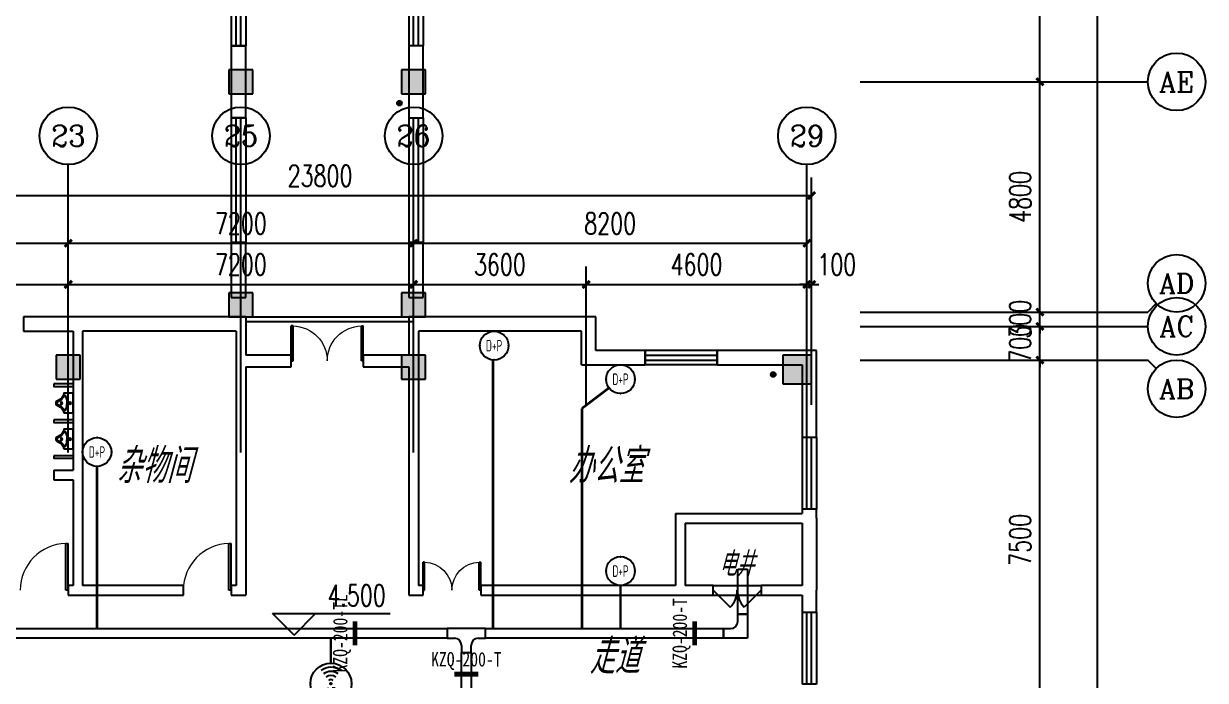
# Model space of a CAD drawing. Extents: x 1333527 to 1855755, y 1020844 to 1581249.
# Drawn here: x 1454144 to 1478783, y 1096297 to 1109991 of the extents above; entities that cross this region are included whole.
import ezdxf
from ezdxf.enums import TextEntityAlignment as Align

# ---------------------------------------------------------------- set-up
doc = ezdxf.new("R2010")
doc.units = 0
doc.header["$LTSCALE"] = 1000
doc.header["$PDSIZE"] = 5
doc.layers.add('1-建筑底图', color=8, linetype='Continuous', plot=False)
for name, color, linetype in [('AXIS_TEXT', 7, 'Continuous'), ('CABLETRAY_PDS', 4, 'Continuous'), ('EQUIP-通讯', 3, 'Continuous'), ('WIRE-综合布线', 5, 'Continuous'), ('厨卫', 252, 'Continuous'), ('建筑-柱子', 9, 'Continuous'), ('建筑-柱子-填充', 8, 'Continuous'), ('抗震支吊架', 2, 'Continuous'), ('排水', 153, 'Continuous')]:
    doc.layers.add(name, color=color, linetype=linetype)
doc.styles.add('_TCH_AXIS', font='COMPLEX', dxfattribs={"bigfont": 'GBCBIG'})
doc.styles.add('_TCH_DIM', font='SIMPLEX', dxfattribs={"bigfont": 'GBCBIG'})
doc.styles.add('_TCH_DIM_T3', font='SIMPLEX', dxfattribs={"width": 0.705882, "bigfont": 'GBCBIG'})
doc.styles.add('_TEL_ATTDEF', font='gbenor', dxfattribs={"bigfont": 'gbcbig'})
doc.styles.add('_TEL_DIM', font='SIMPLEX', dxfattribs={"width": 0.8, "height": 3.5, "bigfont": 'HZTXT'})
doc.styles.add('COMPLEX', font='COMPLEX')
doc.styles.add('kzcad', font='', dxfattribs={"width": 0.8})
doc.styles.get("Standard").update_dxf_attribs({"font": 'gbeitc.shx', "bigfont": 'gbcbig.shx'})
doc.styles.get('kzcad').set_extended_font_data('SimSun')
doc.linetypes.add('JIEDI', pattern='A,1.25,-0.25,0.25,-0.25,0.625,["/",Standard,S=0.6,R=0,X=0,Y=-0.3],0.625,-0.25,0.25,-0.25', length=4)
doc.dimstyles.new('_TCH_ARCH&&150', dxfattribs={"dimtxt": 446.25, "dimasz": 150, "dimexe": 375, "dimexo": 450, "dimgap": 189.375, "dimtad": 1, "dimdec": 0, "dimzin": 0, "dimdsep": 46, "dimtxsty": '_TCH_DIM_T3', "dimblk": 'ARCHTICK', "dimcen": 0.09, "dimclrt": 7, "dimazin": 2, "dimtfac": 1, "dimtdec": 0, "dimtix": 1, "dimtmove": 2, "dimatfit": 3, "dimfxl": 1, "dimtolj": 1, "dimtzin": 0, "dimarcsym": 0})

# ---------------------------------------------------------------- blocks, each defined once
blk = doc.blocks.new('$equip_U$00000080(win7-PC-hzk)')
blk.add_circle((0, 0.5), 0.5)
for p in [(0, 0.999), (-0.5, 0.5), (0.5, 0.5)]:
    blk.add_point(p)
at = {"color": 7, "style": '_TEL_DIM', "width": 0.7}
blk.add_attdef('$TEXT$', text='', height=0.4, dxfattribs=at).set_placement((0, 0.5), align=Align.MIDDLE_CENTER)
at = {"color": 7, "style": '_TEL_DIM', "flags": 1}
for tag in ['A', 'REMARK']:
    blk.add_attdef(tag, text='', height=0.00002, dxfattribs=at).set_placement((0, 0), align=Align.MIDDLE_CENTER)
blk = doc.blocks.new('$equip_U$00000091(win7-PC-hzk)')
for radius in [0.714, 0.0272]:
    blk.add_circle((0, 0), radius)
for radius in [0.571, 0.428, 0.285, 0.143]:
    blk.add_arc((0, 0), radius, 53.7049, 126.2951)
for p in [(0, 0.714), (-0.714, 0), (0.714, 0), (0, -0.714)]:
    blk.add_point(p)
at = {"color": 7, "style": '_TEL_DIM', "flags": 1}
for tag in ['A', 'REMARK']:
    blk.add_attdef(tag, text='', height=0.00002, dxfattribs=at).set_placement((0, 0), align=Align.MIDDLE_CENTER)
at = {"color": 7, "style": '_TEL_DIM', "width": 0.7}
blk.add_attdef('$TEXT$', text='', height=0.4, dxfattribs=at).set_placement((0, -0.31), align=Align.MIDDLE_CENTER)
blk = doc.blocks.new('$lvtry$00000222')
at = {"layer": '厨卫', "elevation": 0}
blk.add_lwpolyline([(-205, -191), (-205, 0), (205, 0), (205, -191, 0.268068), (51, -323, -0.317765), (0, -360, -0.317765), (-51, -323, 0.268068)], format="xyb", close=True, dxfattribs=at)
at = {"layer": '厨卫'}
for centre in [(0, -60, 0), (0, -242, 0)]:
    blk.add_circle(centre, 20, dxfattribs=at)
for centre, radius, start, end in [((-152, -175, 0), 10, 114.1084, 248.1394), ((5, -526, 0), 395, 66.6675, 114.1084), ((-243, -401, 0), 233, 19.2639, 68.1394), ((243, -401, 0), 233, 110.4941, 160.7361), ((158, -173, 0), 10, 290.4941, 66.6675), ((0, -316, 0), 24, 199.2639, 269.4998), ((0, -316, 0), 24, 270.5002, 340.7361)]:
    blk.add_arc(centre, radius, start, end, dxfattribs=at)
for p in [(0, -60, 0), (0, -242, 0)]:
    blk.add_point(p, dxfattribs=at)
blk = doc.blocks.new('ng')
at = {"layer": '排水'}
for p, q in [((345991, 781358), (346091, 781358)), ((346041, 781408), (346041, 781308))]:
    blk.add_line(p, q, dxfattribs=at)
blk.add_circle((346041, 781358), 50, dxfattribs=at)
blk = doc.blocks.new('_AXISO')
blk.add_circle((0, 0), 0.5)
at = {"layer": 'AXIS_TEXT', "style": 'COMPLEX', "width": 1.041667}
blk.add_attdef('A', text='', height=0.56, dxfattribs=at).set_placement((-0.25, -0.28), (0.25, -0.28), align=Align.FIT)
blk = doc.blocks.new('A$C4670417C')
at = {"layer": '建筑-柱子-填充'}
for points in [[(98650, 67850), (98150, 67850), (98150, 67350), (98650, 67350)], [(102250, 67850), (101750, 67850), (101750, 67350), (102250, 67350)], [(98650, 63200), (98150, 63200), (98150, 62700), (98650, 62700)], [(102250, 63200), (101750, 63200), (101750, 62700), (102250, 62700)], [(95050, 61900), (94550, 61900), (94550, 61400), (95050, 61400)], [(102250, 61900), (101750, 61900), (101750, 61400), (102250, 61400)], [(110300, 61900), (109700, 61900), (109700, 61300), (110300, 61300)]]:
    blk.add_hatch(color=256, dxfattribs=at).paths.add_polyline_path(points)
at = {"layer": '建筑-柱子'}
for p, q in [((98650, 67850), (98150, 67850)), ((98150, 67850), (98150, 67350)), ((98650, 67350), (98650, 67850)), ((102250, 67850), (101750, 67850)), ((101750, 67850), (101750, 67350)), ((102250, 67350), (102250, 67850)), ((98150, 67350), (98650, 67350)), ((101750, 67350), (102250, 67350)), ((98650, 63200), (98150, 63200)), ((98150, 63200), (98150, 62700)), ((98650, 62700), (98650, 63200)), ((102250, 63200), (101750, 63200)), ((101750, 63200), (101750, 62700)), ((102250, 62700), (102250, 63200)), ((98150, 62700), (98650, 62700)), ((101750, 62700), (102250, 62700)), ((95050, 61900), (94550, 61900)), ((94550, 61900), (94550, 61400)), ((95050, 61400), (95050, 61900)), ((102250, 61900), (101750, 61900)), ((101750, 61900), (101750, 61400)), ((102250, 61400), (102250, 61900)), ((110300, 61900), (109700, 61900)), ((109700, 61900), (109700, 61300)), ((110300, 61300), (110300, 61900)), ((94550, 61400), (95050, 61400)), ((101750, 61400), (102250, 61400)), ((109700, 61300), (110300, 61300))]:
    blk.add_line(p, q, dxfattribs=at)
blk = doc.blocks.new('_ArchTick')
at = {"color": 0, "linetype": 'ByBlock', "const_width": 0.4}
blk.add_lwpolyline([(-0.5, -0.5), (0.5, 0.5)], dxfattribs=at)
blk = doc.blocks.new('*D533')
at = {"layer": '1-建筑底图', "color": 0, "lineweight": -2, "transparency": 16777216}
for p, q in [((87300, 59237), (87300, 61102)), ((111100, 59237), (111100, 61102)), ((87300, 60727), (111100, 60727))]:
    blk.add_line(p, q, dxfattribs=at)
at = {"layer": 'Defpoints', "color": 0}
for p in [(111100, 60727), (87300, 58787), (111100, 58787)]:
    blk.add_point(p, dxfattribs=at)
at = {"layer": '1-建筑底图', "color": 0, "lineweight": -2, "transparency": 16777216, "xscale": 150, "yscale": 150, "zscale": 150, "rotation": 180}
blk.add_blockref('_ArchTick', (87300, 60727), dxfattribs=at)
at = {"layer": '1-建筑底图', "color": 0, "lineweight": -2, "transparency": 16777216, "xscale": 150, "yscale": 150, "zscale": 150}
blk.add_blockref('_ArchTick', (111100, 60727), dxfattribs=at)
at = {"layer": '1-建筑底图', "color": 7, "transparency": 16777216, "insert": (100850, 61140), "char_height": 446.2, "attachment_point": 5, "style": '_TCH_DIM_T3'}
blk.add_mtext('\\A1;23800', dxfattribs=at)
blk = doc.blocks.new('*D534')
at = {"layer": '1-建筑底图', "color": 0, "lineweight": -2, "transparency": 16777216}
for p, q in [((87400, 57222), (87400, 60109)), ((95600, 57222), (95600, 60109)), ((87400, 59734), (95600, 59734))]:
    blk.add_line(p, q, dxfattribs=at)
at = {"layer": 'Defpoints', "color": 0}
for p in [(95600, 59734), (87400, 56772), (95600, 56772)]:
    blk.add_point(p, dxfattribs=at)
at = {"layer": '1-建筑底图', "color": 0, "lineweight": -2, "transparency": 16777216, "xscale": 150, "yscale": 150, "zscale": 150, "rotation": 180}
blk.add_blockref('_ArchTick', (87400, 59734), dxfattribs=at)
at = {"layer": '1-建筑底图', "color": 0, "lineweight": -2, "transparency": 16777216, "xscale": 150, "yscale": 150, "zscale": 150}
blk.add_blockref('_ArchTick', (95600, 59734), dxfattribs=at)
at = {"layer": '1-建筑底图', "color": 7, "transparency": 16777216, "insert": (91500, 60147), "char_height": 446.2, "attachment_point": 5, "style": '_TCH_DIM_T3'}
blk.add_mtext('\\A1;8200', dxfattribs=at)
blk = doc.blocks.new('*D535')
at = {"layer": '1-建筑底图', "color": 0, "lineweight": -2, "transparency": 16777216}
for p, q in [((95600, 57222), (95600, 60109)), ((102800, 57222), (102800, 60109)), ((95600, 59734), (102800, 59734))]:
    blk.add_line(p, q, dxfattribs=at)
at = {"layer": 'Defpoints', "color": 0}
for p in [(102800, 59734), (95600, 56772), (102800, 56772)]:
    blk.add_point(p, dxfattribs=at)
at = {"layer": '1-建筑底图', "color": 0, "lineweight": -2, "transparency": 16777216, "xscale": 150, "yscale": 150, "zscale": 150, "rotation": 180}
blk.add_blockref('_ArchTick', (95600, 59734), dxfattribs=at)
at = {"layer": '1-建筑底图', "color": 0, "lineweight": -2, "transparency": 16777216, "xscale": 150, "yscale": 150, "zscale": 150}
blk.add_blockref('_ArchTick', (102800, 59734), dxfattribs=at)
at = {"layer": '1-建筑底图', "color": 7, "transparency": 16777216, "insert": (99200, 60147), "char_height": 446.2, "attachment_point": 5, "style": '_TCH_DIM_T3'}
blk.add_mtext('\\A1;7200', dxfattribs=at)
blk = doc.blocks.new('*D536')
at = {"layer": '1-建筑底图', "color": 0, "lineweight": -2, "transparency": 16777216}
for p, q in [((102800, 57222), (102800, 60109)), ((111000, 57222), (111000, 60109)), ((102800, 59734), (111000, 59734))]:
    blk.add_line(p, q, dxfattribs=at)
at = {"layer": 'Defpoints', "color": 0}
for p in [(111000, 59734), (102800, 56772), (111000, 56772)]:
    blk.add_point(p, dxfattribs=at)
at = {"layer": '1-建筑底图', "color": 0, "lineweight": -2, "transparency": 16777216, "xscale": 150, "yscale": 150, "zscale": 150, "rotation": 180}
blk.add_blockref('_ArchTick', (102800, 59734), dxfattribs=at)
at = {"layer": '1-建筑底图', "color": 0, "lineweight": -2, "transparency": 16777216, "xscale": 150, "yscale": 150, "zscale": 150}
blk.add_blockref('_ArchTick', (111000, 59734), dxfattribs=at)
at = {"layer": '1-建筑底图', "color": 7, "transparency": 16777216, "insert": (106900, 60147), "char_height": 446.2, "attachment_point": 5, "style": '_TCH_DIM_T3'}
blk.add_mtext('\\A1;8200', dxfattribs=at)
blk = doc.blocks.new('*D539')
at = {"layer": '1-建筑底图', "color": 0, "lineweight": -2, "transparency": 16777216}
for p, q in [((92000, 56364), (92000, 59251)), ((95600, 56364), (95600, 59251)), ((92000, 58876), (95600, 58876))]:
    blk.add_line(p, q, dxfattribs=at)
at = {"layer": 'Defpoints', "color": 0}
for p in [(95600, 58876), (92000, 55914), (95600, 55914)]:
    blk.add_point(p, dxfattribs=at)
at = {"layer": '1-建筑底图', "color": 0, "lineweight": -2, "transparency": 16777216, "xscale": 150, "yscale": 150, "zscale": 150, "rotation": 180}
blk.add_blockref('_ArchTick', (92000, 58876), dxfattribs=at)
at = {"layer": '1-建筑底图', "color": 0, "lineweight": -2, "transparency": 16777216, "xscale": 150, "yscale": 150, "zscale": 150}
blk.add_blockref('_ArchTick', (95600, 58876), dxfattribs=at)
at = {"layer": '1-建筑底图', "color": 7, "transparency": 16777216, "insert": (93800, 59289), "char_height": 446.2, "attachment_point": 5, "style": '_TCH_DIM_T3'}
blk.add_mtext('\\A1;3600', dxfattribs=at)
blk = doc.blocks.new('*D540')
at = {"layer": '1-建筑底图', "color": 0, "lineweight": -2, "transparency": 16777216}
for p, q in [((95600, 56364), (95600, 59251)), ((102800, 56364), (102800, 59251)), ((95600, 58876), (102800, 58876))]:
    blk.add_line(p, q, dxfattribs=at)
at = {"layer": 'Defpoints', "color": 0}
for p in [(102800, 58876), (95600, 55914), (102800, 55914)]:
    blk.add_point(p, dxfattribs=at)
at = {"layer": '1-建筑底图', "color": 0, "lineweight": -2, "transparency": 16777216, "xscale": 150, "yscale": 150, "zscale": 150, "rotation": 180}
blk.add_blockref('_ArchTick', (95600, 58876), dxfattribs=at)
at = {"layer": '1-建筑底图', "color": 0, "lineweight": -2, "transparency": 16777216, "xscale": 150, "yscale": 150, "zscale": 150}
blk.add_blockref('_ArchTick', (102800, 58876), dxfattribs=at)
at = {"layer": '1-建筑底图', "color": 7, "transparency": 16777216, "insert": (99200, 59289), "char_height": 446.2, "attachment_point": 5, "style": '_TCH_DIM_T3'}
blk.add_mtext('\\A1;7200', dxfattribs=at)
blk = doc.blocks.new('*D541')
at = {"layer": '1-建筑底图', "color": 0, "lineweight": -2, "transparency": 16777216}
for p, q in [((102800, 56364), (102800, 59251)), ((106400, 56364), (106400, 59251)), ((102800, 58876), (106400, 58876))]:
    blk.add_line(p, q, dxfattribs=at)
at = {"layer": 'Defpoints', "color": 0}
for p in [(106400, 58876), (102800, 55914), (106400, 55914)]:
    blk.add_point(p, dxfattribs=at)
at = {"layer": '1-建筑底图', "color": 0, "lineweight": -2, "transparency": 16777216, "xscale": 150, "yscale": 150, "zscale": 150, "rotation": 180}
blk.add_blockref('_ArchTick', (102800, 58876), dxfattribs=at)
at = {"layer": '1-建筑底图', "color": 0, "lineweight": -2, "transparency": 16777216, "xscale": 150, "yscale": 150, "zscale": 150}
blk.add_blockref('_ArchTick', (106400, 58876), dxfattribs=at)
at = {"layer": '1-建筑底图', "color": 7, "transparency": 16777216, "insert": (104600, 59289), "char_height": 446.2, "attachment_point": 5, "style": '_TCH_DIM_T3'}
blk.add_mtext('\\A1;3600', dxfattribs=at)
blk = doc.blocks.new('*D542')
at = {"layer": '1-建筑底图', "color": 0, "lineweight": -2, "transparency": 16777216}
for p, q in [((106400, 56364), (106400, 59251)), ((111000, 56364), (111000, 59251)), ((106400, 58876), (111000, 58876))]:
    blk.add_line(p, q, dxfattribs=at)
at = {"layer": 'Defpoints', "color": 0}
for p in [(111000, 58876), (106400, 55914), (111000, 55914)]:
    blk.add_point(p, dxfattribs=at)
at = {"layer": '1-建筑底图', "color": 0, "lineweight": -2, "transparency": 16777216, "xscale": 150, "yscale": 150, "zscale": 150, "rotation": 180}
blk.add_blockref('_ArchTick', (106400, 58876), dxfattribs=at)
at = {"layer": '1-建筑底图', "color": 0, "lineweight": -2, "transparency": 16777216, "xscale": 150, "yscale": 150, "zscale": 150}
blk.add_blockref('_ArchTick', (111000, 58876), dxfattribs=at)
at = {"layer": '1-建筑底图', "color": 7, "transparency": 16777216, "insert": (108700, 59289), "char_height": 446.2, "attachment_point": 5, "style": '_TCH_DIM_T3'}
blk.add_mtext('\\A1;4600', dxfattribs=at)
blk = doc.blocks.new('*D543')
at = {"layer": '1-建筑底图', "color": 0, "lineweight": -2, "transparency": 16777216}
for p, q in [((111000, 56364), (111000, 59251)), ((111100, 56364), (111100, 59251)), ((111000, 58876), (110850, 58876)), ((111000, 58876), (111100, 58876)), ((111100, 58876), (111250, 58876))]:
    blk.add_line(p, q, dxfattribs=at)
at = {"layer": 'Defpoints', "color": 0}
for p in [(111100, 58876), (111000, 55914), (111100, 55914)]:
    blk.add_point(p, dxfattribs=at)
at = {"layer": '1-建筑底图', "color": 0, "lineweight": -2, "transparency": 16777216, "xscale": 150, "yscale": 150, "zscale": 150}
blk.add_blockref('_ArchTick', (111000, 58876), dxfattribs=at)
at = {"layer": '1-建筑底图', "color": 0, "lineweight": -2, "transparency": 16777216, "xscale": 150, "yscale": 150, "zscale": 150, "rotation": 180}
blk.add_blockref('_ArchTick', (111100, 58876), dxfattribs=at)
at = {"layer": '1-建筑底图', "color": 7, "transparency": 16777216, "insert": (111625, 59289), "char_height": 446.2, "attachment_point": 5, "style": '_TCH_DIM_T3'}
blk.add_mtext('\\A1;100', dxfattribs=at)
blk = doc.blocks.new('*D571')
at = {"layer": '1-建筑底图', "color": 0, "lineweight": -2, "transparency": 16777216}
for p, q in [((112560, 85800), (117435, 85800)), ((117060, -4600), (117060, 85800)), ((112560, -4600), (117435, -4600))]:
    blk.add_line(p, q, dxfattribs=at)
at = {"layer": 'Defpoints', "color": 0}
for p in [(112110, 85800), (117060, 85800), (112110, -4600)]:
    blk.add_point(p, dxfattribs=at)
at = {"layer": '1-建筑底图', "color": 0, "lineweight": -2, "transparency": 16777216, "xscale": 150, "yscale": 150, "zscale": 150}
for p, rotation in [((117060, 85800), 90), ((117060, -4600), 270)]:
    blk.add_blockref('_ArchTick', p, dxfattribs=dict(at, rotation=rotation))
at = {"layer": '1-建筑底图', "color": 7, "transparency": 16777216, "insert": (116647, 40600), "char_height": 446.2, "attachment_point": 5, "rotation": 90, "style": '_TCH_DIM_T3'}
blk.add_mtext('\\A1;90400', dxfattribs=at)
blk = doc.blocks.new('*D611')
at = {"layer": '1-建筑底图', "color": 0, "lineweight": -2, "transparency": 16777216}
for p, q in [((112560, 57300), (116235, 57300)), ((115860, 49800), (115860, 57300)), ((112560, 49800), (116235, 49800))]:
    blk.add_line(p, q, dxfattribs=at)
at = {"layer": 'Defpoints', "color": 0}
for p in [(112110, 57300), (115860, 57300), (112110, 49800)]:
    blk.add_point(p, dxfattribs=at)
at = {"layer": '1-建筑底图', "color": 0, "lineweight": -2, "transparency": 16777216, "xscale": 150, "yscale": 150, "zscale": 150}
for p, rotation in [((115860, 57300), 90), ((115860, 49800), 270)]:
    blk.add_blockref('_ArchTick', p, dxfattribs=dict(at, rotation=rotation))
at = {"layer": '1-建筑底图', "color": 7, "transparency": 16777216, "insert": (115447, 53550), "char_height": 446.2, "attachment_point": 5, "rotation": 90, "style": '_TCH_DIM_T3'}
blk.add_mtext('\\A1;7500', dxfattribs=at)
blk = doc.blocks.new('*D612')
at = {"layer": '1-建筑底图', "color": 0, "lineweight": -2, "transparency": 16777216}
for p, q in [((115860, 58000), (115860, 58150)), ((112560, 58000), (116235, 58000)), ((115860, 57300), (115860, 58000)), ((112560, 57300), (116235, 57300)), ((115860, 57300), (115860, 57150))]:
    blk.add_line(p, q, dxfattribs=at)
at = {"layer": 'Defpoints', "color": 0}
for p in [(112110, 58000), (115860, 58000), (112110, 57300)]:
    blk.add_point(p, dxfattribs=at)
at = {"layer": '1-建筑底图', "color": 0, "lineweight": -2, "transparency": 16777216, "xscale": 150, "yscale": 150, "zscale": 150}
for p, rotation in [((115860, 58000), 270), ((115860, 57300), 90)]:
    blk.add_blockref('_ArchTick', p, dxfattribs=dict(at, rotation=rotation))
at = {"layer": '1-建筑底图', "color": 7, "transparency": 16777216, "insert": (115447, 57650), "char_height": 446.2, "attachment_point": 5, "rotation": 90, "style": '_TCH_DIM_T3'}
blk.add_mtext('\\A1;700', dxfattribs=at)
blk = doc.blocks.new('*D613')
at = {"layer": '1-建筑底图', "color": 0, "lineweight": -2, "transparency": 16777216}
for p, q in [((115860, 58300), (115860, 58450)), ((112560, 58300), (116235, 58300)), ((115860, 58000), (115860, 58300)), ((112560, 58000), (116235, 58000)), ((115860, 58000), (115860, 57850))]:
    blk.add_line(p, q, dxfattribs=at)
at = {"layer": 'Defpoints', "color": 0}
for p in [(112110, 58300), (115860, 58300), (112110, 58000)]:
    blk.add_point(p, dxfattribs=at)
at = {"layer": '1-建筑底图', "color": 0, "lineweight": -2, "transparency": 16777216, "xscale": 150, "yscale": 150, "zscale": 150}
for p, rotation in [((115860, 58300), 270), ((115860, 58000), 90)]:
    blk.add_blockref('_ArchTick', p, dxfattribs=dict(at, rotation=rotation))
at = {"layer": '1-建筑底图', "color": 7, "transparency": 16777216, "insert": (115447, 58150), "char_height": 446.2, "attachment_point": 5, "rotation": 90, "style": '_TCH_DIM_T3'}
blk.add_mtext('\\A1;300', dxfattribs=at)
blk = doc.blocks.new('*D614')
at = {"layer": '1-建筑底图', "color": 0, "lineweight": -2, "transparency": 16777216}
for p, q in [((112560, 63100), (116235, 63100)), ((115860, 58300), (115860, 63100)), ((112560, 58300), (116235, 58300))]:
    blk.add_line(p, q, dxfattribs=at)
at = {"layer": 'Defpoints', "color": 0}
for p in [(112110, 63100), (115860, 63100), (112110, 58300)]:
    blk.add_point(p, dxfattribs=at)
at = {"layer": '1-建筑底图', "color": 0, "lineweight": -2, "transparency": 16777216, "xscale": 150, "yscale": 150, "zscale": 150}
for p, rotation in [((115860, 63100), 90), ((115860, 58300), 270)]:
    blk.add_blockref('_ArchTick', p, dxfattribs=dict(at, rotation=rotation))
at = {"layer": '1-建筑底图', "color": 7, "transparency": 16777216, "insert": (115447, 60700), "char_height": 446.2, "attachment_point": 5, "rotation": 90, "style": '_TCH_DIM_T3'}
blk.add_mtext('\\A1;4800', dxfattribs=at)
blk = doc.blocks.new('*D615')
at = {"layer": '1-建筑底图', "color": 0, "lineweight": -2, "transparency": 16777216}
for p, q in [((112560, 68400), (116235, 68400)), ((115860, 63100), (115860, 68400)), ((112560, 63100), (116235, 63100))]:
    blk.add_line(p, q, dxfattribs=at)
at = {"layer": 'Defpoints', "color": 0}
for p in [(112110, 68400), (115860, 68400), (112110, 63100)]:
    blk.add_point(p, dxfattribs=at)
at = {"layer": '1-建筑底图', "color": 0, "lineweight": -2, "transparency": 16777216, "xscale": 150, "yscale": 150, "zscale": 150}
for p, rotation in [((115860, 68400), 90), ((115860, 63100), 270)]:
    blk.add_blockref('_ArchTick', p, dxfattribs=dict(at, rotation=rotation))
at = {"layer": '1-建筑底图', "color": 7, "transparency": 16777216, "insert": (115447, 65750), "char_height": 446.2, "attachment_point": 5, "rotation": 90, "style": '_TCH_DIM_T3'}
blk.add_mtext('\\A1;5300', dxfattribs=at)
blk = doc.blocks.new('$WINLIB2D$00000001')
at = {"color": 0}
for points in [[(-0.5, 0.5), (-0.5, -0.5)], [(-0.5, 0.5), (0.5, 0.5)], [(0.5, -0.5), (0.5, 0.5)], [(0.5, 0.1667), (-0.5, 0.1667)], [(0.5, -0.1667), (-0.5, -0.1667)], [(-0.5, -0.5), (0.5, -0.5)]]:
    blk.add_lwpolyline(points, dxfattribs=at)
blk = doc.blocks.new('$DorLib2D$00000001')
for p, q in [((0.45, 0.975), (0.5, 0.975)), ((0.45, 0), (0.45, 0.975)), ((0.5, 0), (0.5, 0.975)), ((0.5, 0), (0.45, 0))]:
    blk.add_line(p, q)
at = {"lineweight": 13}
blk.add_arc((0.475, 0), 0.975, 91.4693, 180, dxfattribs=at)
blk = doc.blocks.new('$DorLib2D$00000002')
for p, q in [((-0.5, 0), (-0.5, 0.4875)), ((-0.475, 0.4875), (-0.5, 0.4875)), ((-0.475, 0), (-0.475, 0.4875)), ((0.475, 0), (0.475, 0.4875)), ((0.475, 0.4875), (0.5, 0.4875)), ((0.5, 0), (0.5, 0.4875)), ((-0.5, 0), (-0.475, 0)), ((0.5, 0), (0.475, 0))]:
    blk.add_line(p, q)
at = {"lineweight": 13}
for centre, start, end in [((-0.4875, 0), 0, 88.53072), ((0.4875, 0), 91.46928, 180)]:
    blk.add_arc(centre, 0.4875, start, end, dxfattribs=at)
blk = doc.blocks.new('$DorLib2D$00000116')
at = {"color": 0}
for p, q in [((-0.5, 0), (-0.146, 0.354)), ((0.5, 0), (0.146, 0.354))]:
    blk.add_line(p, q, dxfattribs=at)
for centre, start, end in [((-0.5, 0), 0, 45), ((0.5, 0), 135, 180)]:
    blk.add_arc(centre, 0.5, start, end, dxfattribs=at)
blk = doc.blocks.new('1-二层建筑底图')
at = {"layer": '1-建筑底图', "color": 8}
for p, q in [((99300, 63850), (99000, 63850)), ((99000, 63850), (99000, 62350)), ((99300, 62350), (99300, 63850)), ((103000, 63850), (102700, 63850)), ((102700, 63850), (102700, 62350)), ((103000, 62350), (103000, 63850)), ((112109.7, 63100), (118109.7, 63100)), ((99000, 62350), (99300, 62350)), ((102700, 62350), (103000, 62350)), ((95600, 55374.5), (95600, 61374.5)), ((99200, 55374.5), (99200, 61374.5)), ((102800, 55374.5), (102800, 61374.5)), ((111000, 55374.5), (111000, 61374.5)), ((99300, 59750), (99000, 59750)), ((99000, 59750), (99000, 58600)), ((99300, 58600), (99300, 59750)), ((103000, 59750), (102700, 59750)), ((102700, 59750), (102700, 58600)), ((103000, 58600), (103000, 59750)), ((99000, 58600), (99300, 58600)), ((102700, 58600), (103000, 58600)), ((118285.5, 58475.7), (118109.7, 58300)), ((95800, 58200), (94670, 58200)), ((94670, 58200), (94670, 57900)), ((99300, 58200), (95800, 58200)), ((99300, 58200), (102800, 58200)), ((99300, 58200), (99300, 57400)), ((106600, 58200), (102700, 58200)), ((102700, 58200), (102700, 57400)), ((106600, 57500), (106600, 58200)), ((112109.7, 58300), (118109.7, 58300)), ((99300, 58100), (102800, 58100)), ((112109.7, 58000), (118109.7, 58000)), ((94670, 57900), (95700, 57900)), ((95700, 57900), (95700, 55000)), ((99100, 57900), (95900, 57900)), ((95900, 57900), (95900, 54900)), ((99100, 57900), (99100, 57300)), ((106300, 57900), (102900, 57900)), ((102900, 57900), (102900, 57300)), ((106300, 57200), (106300, 57900)), ((107630, 57500), (106600, 57500)), ((107630, 57200), (107630, 57500)), ((111200, 57500), (109130, 57500)), ((109130, 57500), (109130, 57200)), ((111200, 55688.5), (111200, 57500)), ((99100, 57300), (99100, 52600)), ((100249.7, 57400), (99300, 57400)), ((100249.7, 57160), (100249.7, 57400)), ((102700, 57400), (101749.7, 57400)), ((101749.7, 57400), (101749.7, 57160)), ((102900, 57300), (102900, 52600)), ((106300, 57200), (107630, 57200)), ((109130, 57200), (110900, 57200)), ((110900, 57200), (110900, 55688.5)), ((112109.7, 57300), (118109.7, 57300)), ((118285.5, 57124.3), (118109.7, 57300)), ((99300, 57160), (100249.7, 57160)), ((99300, 57160), (99300, 52400)), ((101749.7, 57160), (102700, 57160)), ((102700, 57160), (102700, 52400)), ((95700, 56800), (95300, 56800)), ((95700, 56050), (95300, 56050)), ((110900, 55688.5), (111200, 55688.5)), ((95700, 55300), (95300, 55300)), ((95300, 55000), (95700, 55000)), ((95300, 55000), (95300, 54800)), ((95300, 54800), (95700, 54800)), ((95700, 54800), (95700, 52600)), ((95900, 54900), (95900, 52600)), ((108260, 54100), (108260, 52600)), ((108260, 54100), (110900, 54100)), ((111200, 54188.5), (110900, 54188.5)), ((110900, 54188.5), (110900, 54100)), ((111200, 54000), (111200, 54188.5)), ((111200, 54000), (111200, 52500)), ((108460, 53900), (108460, 52600)), ((108460, 53900), (110900, 53900)), ((110900, 53900), (110900, 52600)), ((95700, 52600), (95600, 52600)), ((95600, 52600), (95600, 52400)), ((98000, 52600), (95900, 52600)), ((98000, 52400), (98000, 52600)), ((99100, 52600), (99000, 52600)), ((99000, 52600), (99000, 52400)), ((102999.1, 52600), (102900, 52600)), ((102999.1, 52400), (102999.1, 52600)), ((108260, 52600), (104199.1, 52600)), ((104199.1, 52600), (104199.1, 52400)), ((109050, 52600), (108460, 52600)), ((109050, 52600), (110050, 52600)), ((109050, 52400), (109050, 52600)), ((110900, 52600), (110050, 52600)), ((110050, 52600), (110050, 52400)), ((111200, 52041.5), (111200, 52500)), ((95600, 52400), (95800, 52400)), ((95800, 52400), (98000, 52400)), ((99000, 52400), (99300, 52400)), ((102700, 52400), (102999.1, 52400)), ((104199.1, 52400), (108360, 52400)), ((108360, 52400), (109050, 52400)), ((109050, 52400), (110050, 52400)), ((110050, 52400), (110900, 52400)), ((110900, 52400), (110900, 52041.5)), ((100308.6, 51561.2), (99858.6, 52011.2)), ((99858.6, 52011.2), (102309.6, 52011.2)), ((100308.6, 51561.2), (100758.6, 52011.2)), ((110900, 52041.5), (111200, 52041.5))]:
    blk.add_line(p, q, dxfattribs=at)
for points in [[(95300, 56800), (95300, 56750), (95700, 56750)], [(95300, 56050), (95300, 56000), (95700, 56000)], [(95300, 55300), (95300, 55250), (95700, 55250)]]:
    blk.add_lwpolyline(points, dxfattribs=at)
for name, p in [('A$C4670417C', (800, -4500)), ('ng', (-243535.8, -718702.9)), ('ng', (-235741.4, -724359.9))]:
    blk.add_blockref(name, p, dxfattribs=at)
for name, p, xscale, yscale, zscale, rotation in [('$WINLIB2D$00000001', (99150, 65750), -3800, -300, 300, 90), ('$WINLIB2D$00000001', (102850, 65750), -3800, 300, 300, 90), ('$WINLIB2D$00000001', (99150, 61050), -2600, -300, 300, 90), ('$WINLIB2D$00000001', (102850, 61050), -2600, 300, 300, 90), ('$DorLib2D$00000002', (100999.7, 57280), 1500, -1500, 240, 180.0000000000074), ('$WINLIB2D$00000001', (108380, 57350), 1500, 300, 300, 180), ('$WINLIB2D$00000001', (111050, 54938.5), 1500, -300, 300, 270), ('$DorLib2D$00000001', (95100, 52500), 1000, 1000, 200, 359.9999999782661), ('$DorLib2D$00000001', (98500, 52500), 1000, 1000, 200, 359.9999999782653), ('$DorLib2D$00000002', (103599.1, 52500), -1200, 1200, 200, 359.9999999782993), ('$DorLib2D$00000116', (109550, 52500), -1000, -1000, 200, 359.9999999782993), ('$WINLIB2D$00000001', (111050, 51291.5), 1500, -300, 300, 270)]:
    blk.add_blockref(name, p, dxfattribs=dict(at, xscale=xscale, yscale=yscale, zscale=zscale, rotation=rotation))
ref = blk.add_blockref('_AXISO', (118709.7, 63100), dxfattribs=dict(at, xscale=1200, yscale=1200, zscale=1200))
ref.add_attrib('A', 'AE', dxfattribs={"layer": 'AXIS_TEXT', "height": 414.63, "style": '_TCH_AXIS'}).set_placement((118344.5, 62892.7), (119075, 62892.7), align=Align.FIT)
ref = blk.add_blockref('_AXISO', (95600, 61974.5), dxfattribs=dict(at, xscale=1200, yscale=1200, zscale=1200))
ref.add_attrib('A', '23', dxfattribs={"layer": 'AXIS_TEXT', "height": 441.41, "style": '_TCH_AXIS'}).set_placement((95242.7, 61753.8), (95957.3, 61753.8), align=Align.FIT)
ref = blk.add_blockref('_AXISO', (99200, 61974.5), dxfattribs=dict(at, xscale=1200, yscale=1200, zscale=1200))
ref.add_attrib('A', '25', dxfattribs={"layer": 'AXIS_TEXT', "height": 441.41, "style": '_TCH_AXIS'}).set_placement((98842.7, 61753.8), (99557.3, 61753.8), align=Align.FIT)
ref = blk.add_blockref('_AXISO', (102800, 61974.5), dxfattribs=dict(at, xscale=1200, yscale=1200, zscale=1200))
ref.add_attrib('A', '26', dxfattribs={"layer": 'AXIS_TEXT', "height": 450.98, "style": '_TCH_AXIS', "width": 0.970588}).set_placement((102445.7, 61749), (103154.3, 61749), align=Align.FIT)
ref = blk.add_blockref('_AXISO', (111000, 61974.5), dxfattribs=dict(at, xscale=1200, yscale=1200, zscale=1200))
ref.add_attrib('A', '29', dxfattribs={"layer": 'AXIS_TEXT', "height": 450.98, "style": '_TCH_AXIS', "width": 0.970588}).set_placement((110645.7, 61749), (111354.3, 61749), align=Align.FIT)
ref = blk.add_blockref('_AXISO', (118709.7, 58900), dxfattribs=dict(at, xscale=1200, yscale=1200, zscale=1200))
ref.add_attrib('A', 'AD', dxfattribs={"layer": 'AXIS_TEXT', "height": 406.3, "style": '_TCH_AXIS'}).set_placement((118342.1, 58696.9), (119077.4, 58696.9), align=Align.FIT)
ref = blk.add_blockref('_AXISO', (118709.7, 58000), dxfattribs=dict(at, xscale=1200, yscale=1200, zscale=1200))
ref.add_attrib('A', 'AC', dxfattribs={"layer": 'AXIS_TEXT', "height": 423.25, "style": '_TCH_AXIS'}).set_placement((118347, 57788.4), (119072.5, 57788.4), align=Align.FIT)
ref = blk.add_blockref('_AXISO', (118709.7, 56700), dxfattribs=dict(at, xscale=1200, yscale=1200, zscale=1200))
ref.add_attrib('A', 'AB', dxfattribs={"layer": 'AXIS_TEXT', "height": 406.3, "style": '_TCH_AXIS'}).set_placement((118342.1, 56496.9), (119077.4, 56496.9), align=Align.FIT)
at = {"layer": '1-建筑底图', "color": 8, "yscale": -1, "rotation": 89.9999994134596}
for p in [(95700, 56400.2, 0), (95700, 55650.2, 0)]:
    blk.add_blockref('$lvtry$00000222', p, dxfattribs=at)
at = {"layer": '1-建筑底图', "color": 8}
for s, height, p in [('杂物间', 723.4, (96601.2, 54732.1)), ('办公室', 723.4, (106024.3, 54732.1)), ('电井', 506.38, (109164.5, 52795)), ('走道', 723.4, (106466.1, 50757.1))]:
    blk.add_text(s, height=height, dxfattribs=at).set_placement(p)
at = {"layer": '1-建筑底图', "color": 8, "style": '_TCH_DIM', "width": 0.705882}
blk.add_text('4.500', height=446.25, dxfattribs=at).set_placement((101004.6, 52168.7))
at = {"layer": '1-建筑底图', "color": 8}
for p1, p2, distance, picture, middle in [((112109.7, -4600), (112109.7, 85800), -4950, '*D571', (116647.2, 40600)), ((112109.7, 63100), (112109.7, 68400), -3750, '*D615', (115447.2, 65750)), ((112109.7, 58300), (112109.7, 63100), -3750, '*D614', (115447.2, 60700)), ((87400, 56771.6), (95600, 56771.6), 2962.5, '*D534', (91500, 60146.6)), ((95600, 56771.6), (102800, 56771.6), 2962.5, '*D535', (99200, 60146.6)), ((102800, 56771.6), (111000, 56771.6), 2962.5, '*D536', (106900, 60146.6)), ((92000, 55913.5), (95600, 55913.5), 2962.5, '*D539', (93800, 59288.5)), ((95600, 55913.5), (102800, 55913.5), 2962.5, '*D540', (99200, 59288.5)), ((102800, 55913.5), (106400, 55913.5), 2962.5, '*D541', (104600, 59288.5)), ((106400, 55913.5), (111000, 55913.5), 2962.5, '*D542', (108700, 59288.5)), ((112109.7, 58000), (112109.7, 58300), -3750, '*D613', (115447.2, 58150)), ((112109.7, 57300), (112109.7, 58000), -3750, '*D612', (115447.2, 57650)), ((112109.7, 49800), (112109.7, 57300), -3750, '*D611', (115447.2, 53550))]:
    dim = blk.add_aligned_dim(p1=p1, p2=p2, distance=distance, dimstyle='_TCH_ARCH&&150', dxfattribs=at)
    dim.commit()
    dim.dimension.update_dxf_attribs({"geometry": picture, "text_midpoint": middle})
for base, p1, p2, picture, middle in [((111100, 60727.3), (87300, 58786.9), (111100, 58786.9), '*D533', (100849.8, 61139.8)), ((111100, 58876), (111000, 55913.5), (111100, 55913.5), '*D543', (111625, 59288.5))]:
    dim = blk.add_linear_dim(base=base, p1=p1, p2=p2, angle=0, dimstyle='_TCH_ARCH&&150', dxfattribs=at)
    dim.commit()
    dim.dimension.update_dxf_attribs({"geometry": picture, "text_midpoint": middle, "dimtype": 161})

msp = doc.modelspace()

# ---------------------------------------------------------------- linework, layer by layer
at = {"layer": 'CABLETRAY_PDS'}
for p, q in [((1469034, 1098614), (1469234, 1098614)), ((1469034, 1097677), (1469034, 1098614)), ((1469234, 1098614), (1469234, 1097677)), ((1469234, 1097677), (1469034, 1097677)), ((1469034, 1097527), (1469034, 1097677)), ((1469034, 1097677), (1469234, 1097677)), ((1469234, 1097677), (1469234, 1097177)), ((1453374, 1097377), (1462974, 1097377)), ((1462974, 1097377), (1462974, 1097177)), ((1463774, 1097377), (1462974, 1097377)), ((1462974, 1097377), (1462974, 1097177)), ((1463774, 1097177), (1463774, 1097377)), ((1463774, 1097377), (1468734, 1097377)), ((1463774, 1097177), (1463774, 1097377)), ((1468734, 1097177), (1468734, 1097377)), ((1468734, 1097377), (1468884, 1097377)), ((1468734, 1097377), (1468734, 1097177)), ((1462974, 1097177), (1453374, 1097177)), ((1462974, 1097177), (1463124, 1097177)), ((1463274, 1097027), (1463274, 1096877)), ((1463474, 1096877), (1463474, 1097027)), ((1463624, 1097177), (1463774, 1097177)), ((1468734, 1097177), (1463774, 1097177)), ((1469234, 1097177), (1468734, 1097177)), ((1463274, 1075977), (1463274, 1096877)), ((1463274, 1096877), (1463474, 1096877)), ((1463274, 1096877), (1463474, 1096877)), ((1463474, 1096877), (1463474, 1075977))]:
    msp.add_line(p, q, dxfattribs=at)
for centre, start, end in [((1468884, 1097527), 270, 0), ((1463124, 1097027), 0, 90), ((1463624, 1097027), 90, 180)]:
    msp.add_arc(centre, 150, start, end, dxfattribs=at)
at = {"layer": 'WIRE-综合布线', "linetype": 'Continuous', "const_width": 52.5}
for points in [[(1463930, 1097377), (1463930, 1102978)], [(1465787, 1101969), (1466350, 1102396)], [(1465787, 1097377), (1465787, 1101969)], [(1455673, 1097377), (1455673, 1100760)], [(1466589, 1097377), (1466589, 1098277)], [(1460550, 1096656), (1460550, 1097177)]]:
    msp.add_lwpolyline(points, dxfattribs=at)
at = {"layer": '抗震支吊架', "color": 2, "const_width": 100}
for points in [[(1461054, 1097027), (1461054, 1097527)], [(1468134, 1097027), (1468134, 1097527)], [(1463124, 1096427), (1463624, 1096427)]]:
    msp.add_lwpolyline(points, dxfattribs=at)

# ---------------------------------------------------------------- block references
at = {"layer": '1-建筑底图'}
msp.add_blockref('1-二层建筑底图', (1359474, 1045677), dxfattribs=at)
at = {"layer": 'EQUIP-通讯', "linetype": 'JIEDI'}
ref = msp.add_blockref('$equip_U$00000080(win7-PC-hzk)', (1463954, 1103577), dxfattribs=dict(at, xscale=600, yscale=600, zscale=600, rotation=180))
ref.add_attrib('$TEXT$', 'D+P', dxfattribs={"layer": '0', "color": 7, "height": 240, "style": '_TEL_ATTDEF', "width": 0.7}).set_placement((1463954, 1103277), align=Align.MIDDLE_CENTER)
ref = msp.add_blockref('$equip_U$00000080(win7-PC-hzk)', (1466589, 1102877), dxfattribs=dict(at, xscale=600, yscale=600, zscale=600, rotation=180))
ref.add_attrib('$TEXT$', 'D+P', dxfattribs={"layer": '0', "color": 7, "height": 240, "style": '_TEL_ATTDEF', "width": 0.7}).set_placement((1466589, 1102577), align=Align.MIDDLE_CENTER)
ref = msp.add_blockref('$equip_U$00000080(win7-PC-hzk)', (1455374, 1101060), dxfattribs=dict(at, xscale=600, yscale=600, zscale=600, rotation=270))
ref.add_attrib('$TEXT$', 'D+P', dxfattribs={"layer": '0', "color": 7, "height": 240, "style": '_TEL_ATTDEF', "width": 0.7}).set_placement((1455673, 1101060), align=Align.MIDDLE_CENTER)
ref = msp.add_blockref('$equip_U$00000080(win7-PC-hzk)', (1466589, 1098277), dxfattribs=dict(at, xscale=600, yscale=600, zscale=600))
ref.add_attrib('$TEXT$', 'D+P', dxfattribs={"layer": '0', "color": 7, "height": 240, "style": '_TEL_ATTDEF', "width": 0.7}).set_placement((1466589, 1098576), align=Align.MIDDLE_CENTER)
ref = msp.add_blockref('$equip_U$00000091(win7-PC-hzk)', (1460550, 1096227), dxfattribs=dict(at, xscale=600, yscale=600, zscale=600))
ref.add_attrib('$TEXT$', 'AP', dxfattribs={"layer": '0', "color": 7, "height": 240, "style": '_TEL_ATTDEF', "width": 0.7}).set_placement((1460550, 1096041), align=Align.MIDDLE_CENTER)

# ---------------------------------------------------------------- texts
at = {"layer": '抗震支吊架', "color": 2, "style": 'kzcad', "width": 0.8}
for s, rotation, p in [('KZQ-200-TL', 89.8854, (1460894, 1097277)), ('KZQ-200-T', 89.8854, (1467974, 1097277)), ('KZQ-200-T', 359.8854, (1463374, 1096587))]:
    msp.add_text(s, height=300, rotation=rotation, dxfattribs=at).set_placement(p, align=Align.CENTER)

doc.saveas('drawing.dxf')
